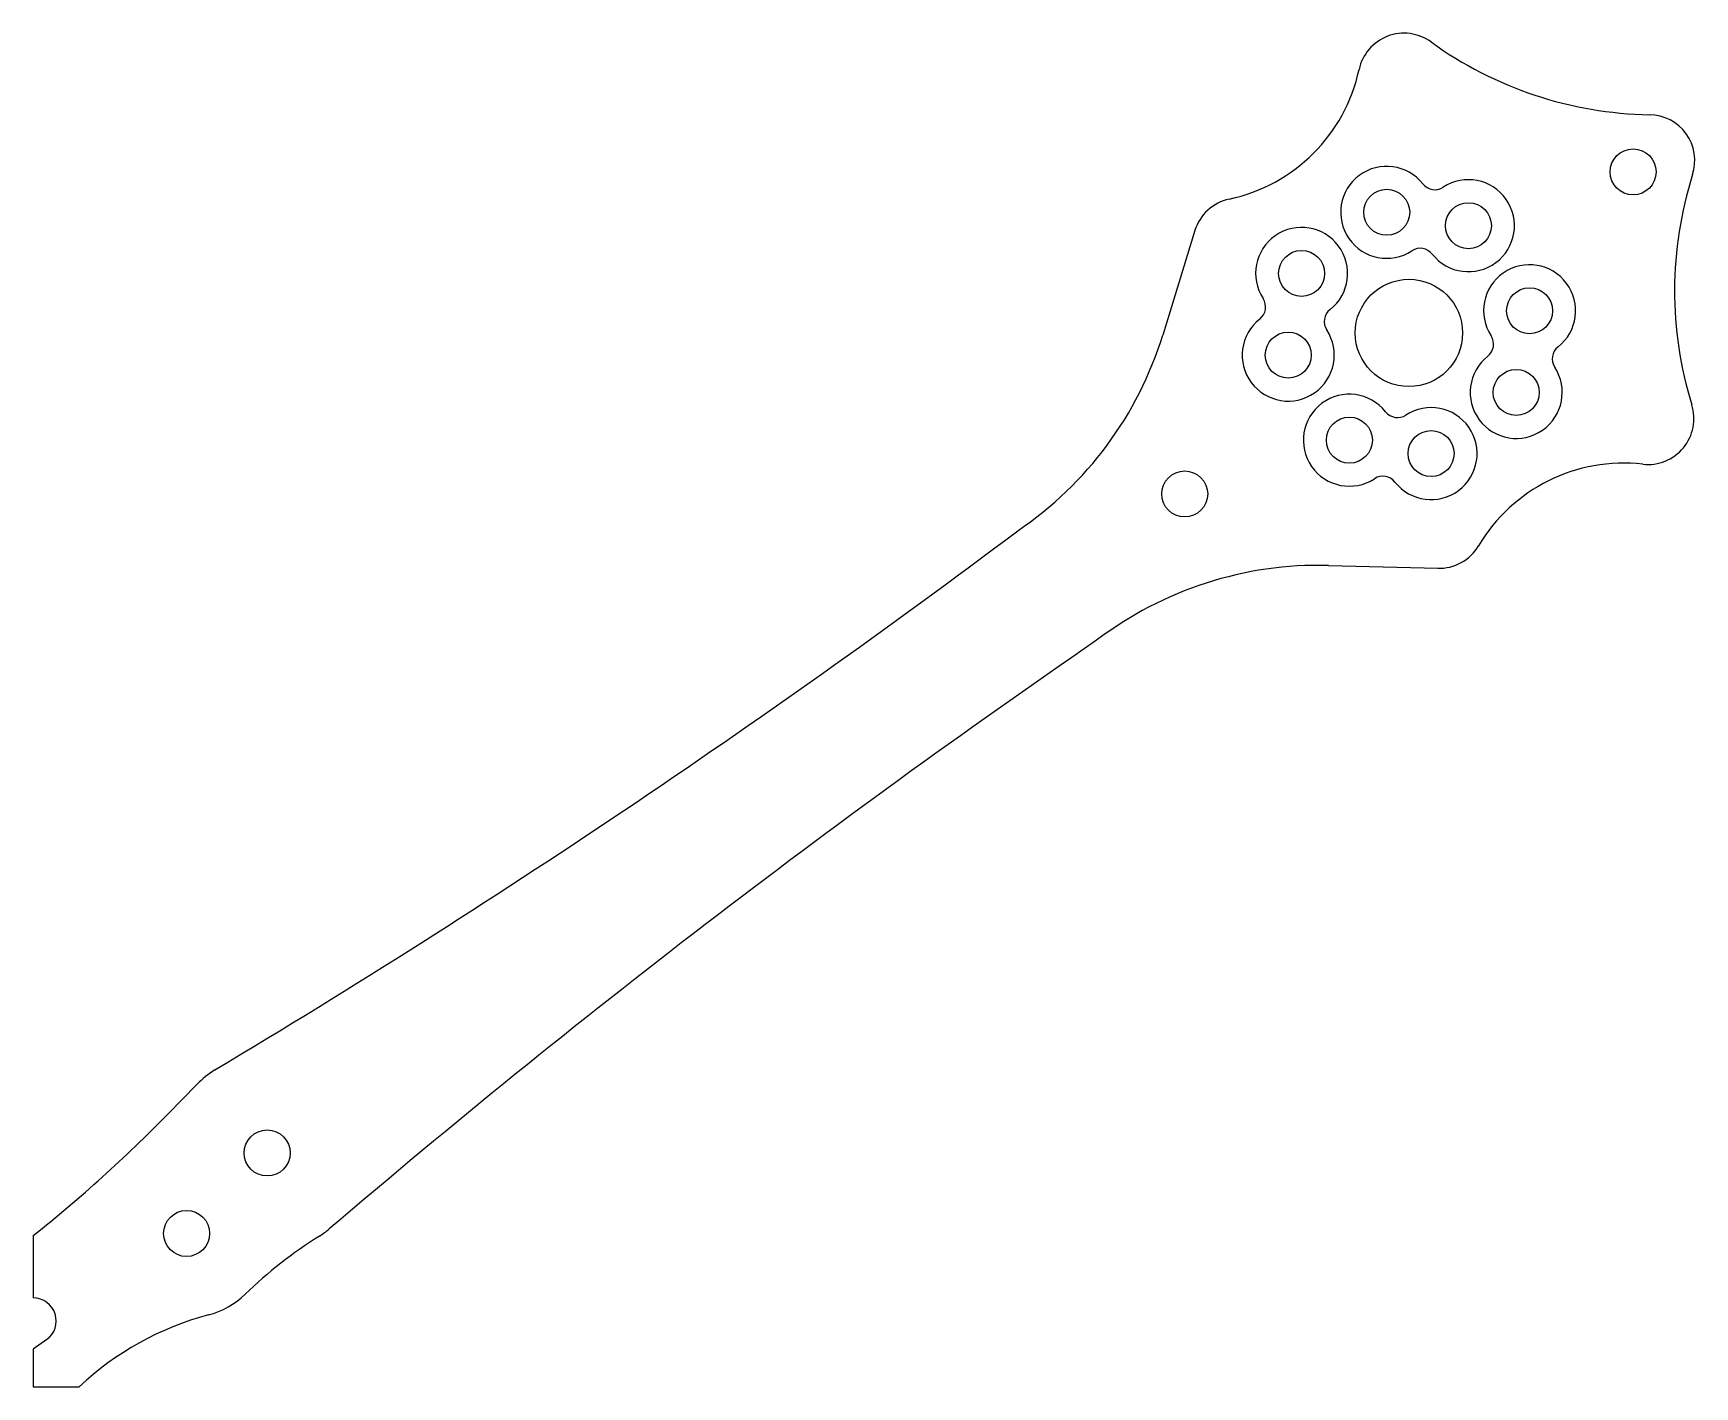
# Model space of a CAD drawing. Extents: x -108 to 0, y -87 to 1.
import ezdxf

# ---------------------------------------------------------------- set-up
doc = ezdxf.new("R2010")
doc.units = 0
doc.layers.add('Solid', color=7, linetype='CONTINUOUS')

msp = doc.modelspace()

# ---------------------------------------------------------------- linework, layer by layer
at = {"layer": 'Solid'}
for p, q in [((-17.021, 0.51723), (-17.021, 0.51723, 5)), ((-17.021, 0.51723), (-17.021, 0.51723, 5)), ((-21.7129, -1.28299), (-21.7129, -1.28299, 5)), ((-21.7129, -1.28299), (-21.7129, -1.28299, 5)), ((-2.77602, -4.22676), (-2.77602, -4.22676, 5)), ((-2.77602, -4.22676), (-2.77602, -4.22676, 5)), ((-2.34511, -7.95903), (-2.34511, -7.95903, 5)), ((-2.34511, -7.95903), (-2.34511, -7.95903, 5)), ((0.03321, -8.13624), (0.03321, -8.13624, 5)), ((0.03321, -8.13624), (0.03321, -8.13624, 5)), ((-30.1727, -9.7306), (-30.1727, -9.7306, 5)), ((-30.1727, -9.7306), (-30.1727, -9.7306, 5)), ((-17.554, -8.73766, 3), (-17.554, -8.73766, 5)), ((-17.554, -8.73766, 3), (-17.554, -8.73766, 5)), ((-16.2217, -8.95585, 3), (-16.2217, -8.95585, 5)), ((-16.2217, -8.95585, 3), (-16.2217, -8.95585, 5)), ((-18.4101, -10.5947), (-18.4101, -10.5947, 3)), ((-18.4101, -10.5947), (-18.4101, -10.5947, 3)), ((-32.4141, -11.7823), (-34.5114, -18.5981)), ((-32.4141, -11.7823, 5), (-34.5114, -18.5981, 5)), ((-32.4141, -11.7823), (-34.5114, -18.5981)), ((-32.4141, -11.7823, 5), (-34.5114, -18.5981, 5)), ((-32.4141, -11.7823), (-32.4141, -11.7823, 5)), ((-32.4141, -11.7823), (-32.4141, -11.7823, 5)), ((-13.0811, -11.4675), (-13.0811, -11.4675, 3)), ((-13.0811, -11.4675), (-13.0811, -11.4675, 3)), ((-18.2694, -13.1064, 3), (-18.2694, -13.1064, 5)), ((-18.2694, -13.1064, 3), (-18.2694, -13.1064, 5)), ((-16.9372, -13.3246, 5), (-16.9372, -13.3246, 3)), ((-16.9372, -13.3246, 5), (-16.9372, -13.3246, 3)), ((-23.9579, -14.5811), (-23.9579, -14.5811, 3)), ((-23.9579, -14.5811), (-23.9579, -14.5811, 3)), ((-27.9695, -16.2218, 3), (-27.9695, -16.2218, 5)), ((-27.9695, -16.2218, 3), (-27.9695, -16.2218, 5)), ((-23.6008, -16.9372, 3), (-23.6008, -16.9372, 5)), ((-23.6008, -16.9372, 3), (-23.6008, -16.9372, 5)), ((-9.09469, -17.0153), (-9.09469, -17.0153, 3)), ((-9.09469, -17.0153), (-9.09469, -17.0153, 3)), ((-28.1877, -17.554, 3), (-28.1877, -17.554, 5)), ((-28.1877, -17.554, 3), (-28.1877, -17.554, 5)), ((-23.819, -18.2695, 5), (-23.819, -18.2695, 3)), ((-23.819, -18.2695, 5), (-23.819, -18.2695, 3)), ((-34.5114, -18.5981), (-34.5114, -18.5981, 5)), ((-34.5114, -18.5981), (-34.5114, -18.5981, 5)), ((-14.9627, -18.4627), (-14.9627, -18.4627, 5)), ((-14.9627, -18.4627), (-14.9627, -18.4627, 5)), ((-13.1063, -18.6559, 3), (-13.1063, -18.6559, 5)), ((-13.1063, -18.6559, 3), (-13.1063, -18.6559, 5)), ((-8.73761, -19.3714, 3), (-8.73761, -19.3714, 5)), ((-8.73761, -19.3714, 3), (-8.73761, -19.3714, 5)), ((-24.8306, -19.9101), (-24.8306, -19.9101, 3)), ((-24.8306, -19.9101), (-24.8306, -19.9101, 3)), ((-13.3245, -19.9882, 5), (-13.3245, -19.9882, 3)), ((-13.3245, -19.9882, 5), (-13.3245, -19.9882, 3)), ((-8.95579, -20.7036, 3), (-8.95579, -20.7036, 5)), ((-8.95579, -20.7036, 3), (-8.95579, -20.7036, 5)), ((-9.96742, -22.3443), (-9.96742, -22.3443, 3)), ((-9.96742, -22.3443), (-9.96742, -22.3443, 3)), ((-19.9881, -23.6009, 3), (-19.9881, -23.6009, 5)), ((-19.9881, -23.6009, 3), (-19.9881, -23.6009, 5)), ((-18.6559, -23.8191, 5), (-18.6559, -23.8191, 3)), ((-18.6559, -23.8191, 5), (-18.6559, -23.8191, 3)), ((-0.01427, -23.1503), (-0.01427, -23.1503, 5)), ((-0.01427, -23.1503), (-0.01427, -23.1503, 5)), ((-20.8442, -25.458), (-20.8442, -25.458, 3)), ((-20.8442, -25.458), (-20.8442, -25.458, 3)), ((-15.5152, -26.3307), (-15.5152, -26.3307, 3)), ((-15.5152, -26.3307), (-15.5152, -26.3307, 3)), ((-3.21703, -27.023), (-3.21703, -27.023, 5)), ((-3.21703, -27.023), (-3.21703, -27.023, 5)), ((-20.7036, -27.9696, 3), (-20.7036, -27.9696, 5)), ((-20.7036, -27.9696, 3), (-20.7036, -27.9696, 5)), ((-31.5802, -28.9664), (-31.5802, -28.9664, 5)), ((-31.5802, -28.9664), (-31.5802, -28.9664, 5)), ((-19.3713, -28.1878, 3), (-19.3713, -28.1878, 5)), ((-19.3713, -28.1878, 3), (-19.3713, -28.1878, 5)), ((-43.9571, -31.3639), (-43.9571, -31.3639, 5)), ((-43.9571, -31.3639), (-43.9571, -31.3639, 5)), ((-13.9218, -32.3463), (-13.9218, -32.3463, 5)), ((-13.9218, -32.3463), (-13.9218, -32.3463, 5)), ((-23.71, -33.6299), (-16.5812, -33.8163)), ((-23.71, -33.6299), (-23.71, -33.6299, 5)), ((-23.71, -33.6299, 5), (-16.5812, -33.8163, 5)), ((-23.71, -33.6299), (-23.71, -33.6299, 5)), ((-23.71, -33.6299), (-16.5812, -33.8163)), ((-23.71, -33.6299, 5), (-16.5812, -33.8163, 5)), ((-16.5812, -33.8163), (-16.5812, -33.8163, 5)), ((-16.5812, -33.8163), (-16.5812, -33.8163, 5)), ((-38.822, -38.5103), (-38.822, -38.5103, 5)), ((-38.822, -38.5103), (-38.822, -38.5103, 5)), ((-96.302, -66.5298), (-96.302, -66.5298, 5)), ((-96.302, -66.5298), (-96.302, -66.5298, 5)), ((-97.4745, -67.4744), (-99.3902, -69.4315)), ((-97.4745, -67.4744), (-99.3902, -69.4315)), ((-97.4745, -67.4744, 5), (-99.3902, -69.4315, 5)), ((-97.4745, -67.4744, 5), (-99.3902, -69.4315, 5)), ((-97.4745, -67.4744), (-97.4745, -67.4744, 5)), ((-97.4745, -67.4744), (-97.4745, -67.4744, 5)), ((-99.3902, -69.4315), (-99.3902, -69.4315, 5)), ((-99.3902, -69.4315), (-99.3902, -69.4315, 5)), ((-91.4006, -71.9511), (-91.4006, -71.9511, 5)), ((-91.4006, -71.9511), (-91.4006, -71.9511, 5)), ((-88.8475, -76.904), (-88.8475, -76.904, 5)), ((-88.8475, -76.904), (-88.8475, -76.904, 5)), ((-108.151, -77.3435), (-108.151, -81.4092)), ((-108.151, -77.3435), (-108.151, -81.4092)), ((-108.151, -77.3435, 5), (-108.151, -81.4092, 5)), ((-108.151, -77.3435), (-108.151, -77.3435, 5)), ((-108.151, -77.3435), (-108.151, -77.3435, 5)), ((-108.151, -77.3435, 5), (-108.151, -81.4092, 5)), ((-96.6506, -77.2009), (-96.6506, -77.2009, 5)), ((-96.6506, -77.2009), (-96.6506, -77.2009, 5)), ((-89.4915, -77.3675), (-89.4915, -77.3675, 5)), ((-89.4915, -77.3675), (-89.4915, -77.3675, 5)), ((-94.333, -81.1602), (-94.333, -81.1602, 5)), ((-94.333, -81.1602), (-94.333, -81.1602, 5)), ((-108.151, -81.4092), (-108.151, -81.4092, 5)), ((-108.151, -81.4092), (-108.151, -81.4092, 5)), ((-96.7299, -82.5143), (-96.7299, -82.5143, 5)), ((-96.7299, -82.5143), (-96.7299, -82.5143, 5)), ((-107.275, -84.1274), (-108.151, -84.7562)), ((-107.275, -84.1274), (-108.151, -84.7562)), ((-107.275, -84.1274, 5), (-108.151, -84.7562, 5)), ((-107.275, -84.1274, 5), (-108.151, -84.7562, 5)), ((-107.275, -84.1274), (-107.275, -84.1274, 5)), ((-107.275, -84.1274), (-107.275, -84.1274, 5)), ((-108.151, -84.7562), (-108.151, -87.2009)), ((-108.151, -84.7562), (-108.151, -87.2009)), ((-108.151, -84.7562, 5), (-108.151, -87.2009, 5)), ((-108.151, -84.7562), (-108.151, -84.7562, 5)), ((-108.151, -84.7562), (-108.151, -84.7562, 5)), ((-108.151, -84.7562, 5), (-108.151, -87.2009, 5)), ((-108.151, -87.2009), (-105.154, -87.2009)), ((-108.151, -87.2009), (-105.154, -87.2009)), ((-108.151, -87.2009, 5), (-105.154, -87.2009, 5)), ((-108.151, -87.2009), (-108.151, -87.2009, 5)), ((-108.151, -87.2009), (-108.151, -87.2009, 5)), ((-108.151, -87.2009, 5), (-105.154, -87.2009, 5)), ((-105.154, -87.2009), (-105.154, -87.2009, 5)), ((-105.154, -87.2009), (-105.154, -87.2009, 5))]:
    msp.add_line(p, q, dxfattribs=at)
for centre, radius in [((-3.84511, -7.95903), 1.5), ((-3.84511, -7.95903), 1.5), ((-3.84511, -7.95903), 1.5), ((-3.84511, -7.95903), 1.5), ((-19.9101, -10.5947), 1.5), ((-19.9101, -10.5947), 1.5), ((-19.9101, -10.5947), 1.5), ((-19.9101, -10.5947), 1.5), ((-14.5811, -11.4675), 1.5), ((-14.5811, -11.4675), 1.5), ((-14.5811, -11.4675), 1.5), ((-14.5811, -11.4675), 1.5), ((-25.4579, -14.5811), 1.5), ((-25.4579, -14.5811), 1.5), ((-25.4579, -14.5811), 1.5), ((-25.4579, -14.5811), 1.5), ((-18.4627, -18.4627), 3.5), ((-18.4627, -18.4627), 3.5), ((-18.4627, -18.4627), 3.5), ((-18.4627, -18.4627), 3.5), ((-10.5947, -17.0153), 1.5), ((-10.5947, -17.0153), 1.5), ((-10.5947, -17.0153), 1.5), ((-10.5947, -17.0153), 1.5), ((-26.3306, -19.9101), 1.5), ((-26.3306, -19.9101), 1.5), ((-26.3306, -19.9101), 1.5), ((-26.3306, -19.9101), 1.5), ((-11.4674, -22.3443), 1.5), ((-11.4674, -22.3443), 1.5), ((-11.4674, -22.3443), 1.5), ((-11.4674, -22.3443), 1.5), ((-22.3442, -25.458), 1.5), ((-22.3442, -25.458), 1.5), ((-22.3442, -25.458), 1.5), ((-22.3442, -25.458), 1.5), ((-17.0152, -26.3307), 1.5), ((-17.0152, -26.3307), 1.5), ((-17.0152, -26.3307), 1.5), ((-17.0152, -26.3307), 1.5), ((-33.0802, -28.9664), 1.5), ((-33.0802, -28.9664), 1.5), ((-33.0802, -28.9664), 1.5), ((-33.0802, -28.9664), 1.5), ((-92.9006, -71.9511), 1.5), ((-92.9006, -71.9511), 1.5), ((-92.9006, -71.9511), 1.5), ((-92.9006, -71.9511), 1.5), ((-98.1506, -77.2009), 1.5), ((-98.1506, -77.2009), 1.5), ((-98.1506, -77.2009), 1.5), ((-98.1506, -77.2009), 1.5)]:
    msp.add_circle(centre, radius, dxfattribs=at)
for centre, radius, start, end in [((-18.7798, -1.91309), 3, 54.1062, 167.876), ((-18.7798, -1.91309, 5), 3, 54.1062, 167.876), ((-18.7798, -1.91309), 3, 54.1062, 167.876), ((-18.7798, -1.91309, 5), 3, 54.1062, 167.876), ((-2.36386, 20.7698), 25, -125.894, -90.9446), ((-2.36386, 20.7698), 25, -125.894, -90.9446), ((-2.36386, 20.7698, 5), 25, -125.894, -90.9446), ((-2.36386, 20.7698, 5), 25, -125.894, -90.9446), ((-32.4676, 1.02734), 11, -77.9581, -12.1242), ((-32.4676, 1.02734), 11, -77.9581, -12.1242), ((-32.4676, 1.02734, 5), 11, -77.9581, -12.1242), ((-32.4676, 1.02734, 5), 11, -77.9581, -12.1242), ((-2.82548, -7.22635), 3, -17.6558, 89.0554), ((-2.82548, -7.22635, 5), 3, -17.6558, 89.0554), ((-2.82548, -7.22635), 3, -17.6558, 89.0554), ((-2.82548, -7.22635, 5), 3, -17.6558, 89.0554), ((-19.9101, -10.5947, 3), 3, 38.2451, -56.8466), ((-19.9101, -10.5947, 5), 3, 38.2451, -56.8466), ((-19.9101, -10.5947, 3), 3, 38.2451, -56.8466), ((-19.9101, -10.5947, 5), 3, 38.2451, -56.8466), ((-14.5811, -11.4675, 3), 3, -141.755, 123.153), ((-14.5811, -11.4675, 5), 3, -141.755, 123.153), ((-14.5811, -11.4675, 3), 3, -141.755, 123.153), ((-14.5811, -11.4675, 5), 3, -141.755, 123.153), ((23.8556, -15.7187), 25, 162.344, -162.707), ((23.8556, -15.7187), 25, 162.344, -162.707), ((23.8556, -15.7187, 5), 25, 162.344, -162.707), ((23.8556, -15.7187, 5), 25, 162.344, -162.707), ((-29.5468, -12.6646), 3, 102.042, 162.897), ((-29.5468, -12.6646, 5), 3, 102.042, 162.897), ((-29.5468, -12.6646), 3, 102.042, 162.897), ((-29.5468, -12.6646, 5), 3, 102.042, 162.897), ((-16.7686, -8.11864, 5), 1, -141.755, -56.8466), ((-16.7686, -8.11864, 3), 1, -141.755, -56.8466), ((-16.7686, -8.11864, 3), 1, -141.755, -56.8466), ((-16.7686, -8.11864, 5), 1, -141.755, -56.8466), ((-25.4579, -14.5811, 3), 3, -51.7549, -146.847), ((-25.4579, -14.5811, 5), 3, -51.7549, -146.847), ((-25.4579, -14.5811, 3), 3, -51.7549, -146.847), ((-25.4579, -14.5811, 5), 3, -51.7549, -146.847), ((-17.7226, -13.9436, 5), 1, 38.2451, 123.153), ((-17.7226, -13.9436, 3), 1, 38.2451, 123.153), ((-17.7226, -13.9436, 3), 1, 38.2451, 123.153), ((-17.7226, -13.9436, 5), 1, 38.2451, 123.153), ((-10.5947, -17.0153, 3), 3, -51.7549, -146.847), ((-10.5947, -17.0153, 5), 3, -51.7549, -146.847), ((-10.5947, -17.0153, 3), 3, -51.7549, -146.847), ((-10.5947, -17.0153, 5), 3, -51.7549, -146.847), ((-28.8067, -16.7687, 5), 1, -51.7549, 33.1534), ((-28.8067, -16.7687, 3), 1, -51.7549, 33.1534), ((-28.8067, -16.7687, 3), 1, -51.7549, 33.1534), ((-28.8067, -16.7687, 5), 1, -51.7549, 33.1534), ((-22.9818, -17.7226, 5), 1, 128.245, -146.847), ((-22.9818, -17.7226, 3), 1, 128.245, -146.847), ((-22.9818, -17.7226, 3), 1, 128.245, -146.847), ((-22.9818, -17.7226, 5), 1, 128.245, -146.847), ((-26.3306, -19.9101, 3), 3, 128.245, 33.1534), ((-26.3306, -19.9101, 5), 3, 128.245, 33.1534), ((-26.3306, -19.9101, 3), 3, 128.245, 33.1534), ((-26.3306, -19.9101, 5), 3, 128.245, 33.1534), ((-57.364, -11.5663), 23.91, -55.8941, -17.1032), ((-57.364, -11.5663), 23.91, -55.8941, -17.1032), ((-57.364, -11.5663, 5), 23.91, -55.8941, -17.1032), ((-57.364, -11.5663, 5), 23.91, -55.8941, -17.1032), ((-13.9435, -19.2028, 5), 1, -51.7549, 33.1534), ((-13.9435, -19.2028, 3), 1, -51.7549, 33.1534), ((-13.9435, -19.2028, 3), 1, -51.7549, 33.1534), ((-13.9435, -19.2028, 5), 1, -51.7549, 33.1534), ((-8.11858, -20.1568, 5), 1, 128.245, -146.847), ((-8.11858, -20.1568, 3), 1, 128.245, -146.847), ((-8.11858, -20.1568, 3), 1, 128.245, -146.847), ((-8.11858, -20.1568, 5), 1, 128.245, -146.847), ((-11.4674, -22.3443, 3), 3, 128.245, 33.1534), ((-11.4674, -22.3443, 5), 3, 128.245, 33.1534), ((-11.4674, -22.3443, 3), 3, 128.245, 33.1534), ((-11.4674, -22.3443, 5), 3, 128.245, 33.1534), ((-22.3442, -25.458, 3), 3, 38.2451, -56.8466), ((-22.3442, -25.458, 5), 3, 38.2451, -56.8466), ((-22.3442, -25.458, 3), 3, 38.2451, -56.8466), ((-22.3442, -25.458, 5), 3, 38.2451, -56.8466), ((-19.2028, -22.9818, 5), 1, -141.755, -56.8466), ((-19.2028, -22.9818, 3), 1, -141.755, -56.8466), ((-19.2028, -22.9818, 3), 1, -141.755, -56.8466), ((-19.2028, -22.9818, 5), 1, -141.755, -56.8466), ((-17.0152, -26.3307, 3), 3, -141.755, 123.153), ((-17.0152, -26.3307, 5), 3, -141.755, 123.153), ((-17.0152, -26.3307, 3), 3, -141.755, 123.153), ((-17.0152, -26.3307, 5), 3, -141.755, 123.153), ((-2.87866, -24.0421), 3, -96.4763, 17.2934), ((-2.87866, -24.0421, 5), 3, -96.4763, 17.2934), ((-2.87866, -24.0421), 3, -96.4763, 17.2934), ((-2.87866, -24.0421, 5), 3, -96.4763, 17.2934), ((-4.45774, -37.9528), 11, 83.5237, 149.358), ((-4.45774, -37.9528), 11, 83.5237, 149.358), ((-4.45774, -37.9528, 5), 11, 83.5237, 149.358), ((-4.45774, -37.9528, 5), 11, 83.5237, 149.358), ((-20.1567, -28.8068, 5), 1, 38.2451, 123.153), ((-20.1567, -28.8068, 3), 1, 38.2451, 123.153), ((-20.1567, -28.8068, 3), 1, 38.2451, 123.153), ((-20.1567, -28.8068, 5), 1, 38.2451, 123.153), ((-405.686, 450.534), 602.556, -59.1059, -53.1069), ((-405.686, 450.534, 5), 602.556, -59.1059, -53.1069), ((-405.686, 450.534), 602.556, -59.1059, -53.1069), ((-405.686, 450.534, 5), 602.556, -59.1059, -53.1069), ((-16.5029, -30.8173), 3, -91.4973, -30.6423), ((-16.5029, -30.8173, 5), 3, -91.4973, -30.6423), ((-16.5029, -30.8173), 3, -91.4973, -30.6423), ((-16.5029, -30.8173, 5), 3, -91.4973, -30.6423), ((-24.3348, -57.5325), 23.9107, 88.5027, 127.293), ((-24.3348, -57.5325), 23.9107, 88.5027, 127.293), ((-24.3348, -57.5325, 5), 23.9107, 88.5027, 127.293), ((-24.3348, -57.5325, 5), 23.9107, 88.5027, 127.293), ((302.522, -535.056), 602.556, 124.506, 130.505), ((302.522, -535.056, 5), 602.556, 124.506, 130.505), ((302.522, -535.056), 602.556, 124.506, 130.505), ((302.522, -535.056, 5), 602.556, 124.506, 130.505), ((-92.901, -71.9513), 6.4, 122.101, 135.612), ((-92.901, -71.9513), 6.4, 122.101, 135.612), ((-92.901, -71.9513, 5), 6.4, 122.101, 135.612), ((-92.901, -71.9513, 5), 6.4, 122.101, 135.612), ((-167.994, -2.27805), 96, -51.4378, -44.3881), ((-167.994, -2.27805, 5), 96, -51.4378, -44.3881), ((-167.994, -2.27805), 96, -51.4378, -44.3881), ((-167.994, -2.27805, 5), 96, -51.4378, -44.3881), ((-92.901, -71.9513), 6.4, -57.8096, -50.7015), ((-92.901, -71.9513), 6.4, -57.8096, -50.7015), ((-92.901, -71.9513, 5), 6.4, -57.8096, -50.7015), ((-92.901, -71.9513, 5), 6.4, -57.8096, -50.7015), ((-73.5095, -102.756), 30, 122.19, 133.957), ((-73.5095, -102.756, 5), 30, 122.19, 133.957), ((-73.5095, -102.756), 30, 122.19, 133.957), ((-73.5095, -102.756, 5), 30, 122.19, 133.957), ((-98.1506, -77.2009), 5.5, -75.0306, -46.0431), ((-98.1506, -77.2009), 5.5, -75.0306, -46.0431), ((-98.1506, -77.2009, 5), 5.5, -75.0306, -46.0431), ((-98.1506, -77.2009, 5), 5.5, -75.0306, -46.0431), ((-108.151, -82.9092), 1.5, -54.3043, 89.9999), ((-108.151, -82.9092, 5), 1.5, -54.3043, 89.9999), ((-108.151, -82.9092), 1.5, -54.3043, 89.9999), ((-108.151, -82.9092, 5), 1.5, -54.3043, 89.9999), ((-91.6392, -101.579), 19.7327, 104.951, 133.227), ((-91.6392, -101.579, 5), 19.7327, 104.951, 133.227), ((-91.6392, -101.579), 19.7327, 104.951, 133.227), ((-91.6392, -101.579, 5), 19.7327, 104.951, 133.227)]:
    msp.add_arc(centre, radius, start, end, dxfattribs=at)

doc.saveas('drawing.dxf')
